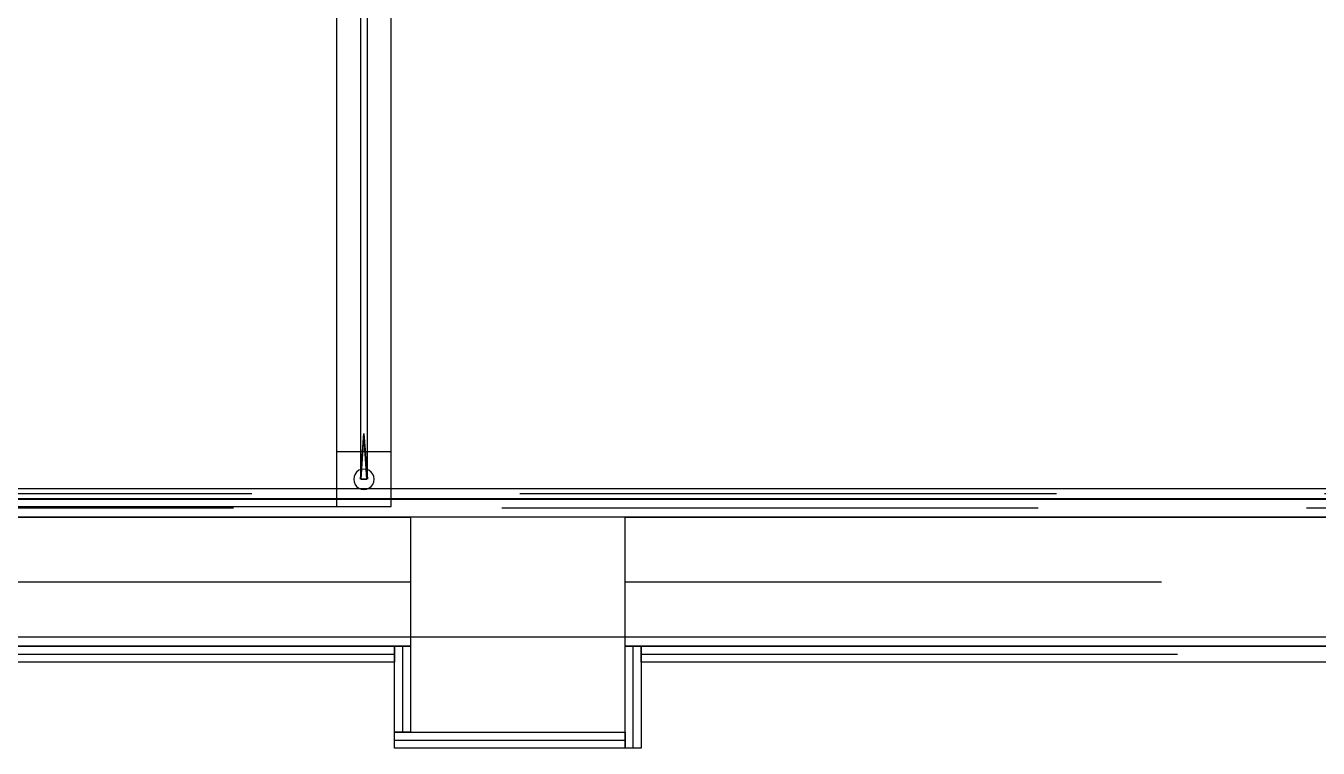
# Model space of a CAD drawing. Header units: millimetres. Extents: x -28.2 to 24.3, y -24.8 to 12.4.
# Drawn here: x 0.17 to 1.375, y -4.341 to -3.668 of the extents above; entities that cross this region are included whole.
import ezdxf

# ---------------------------------------------------------------- set-up
doc = ezdxf.new("R2010")
doc.units = ezdxf.units.MM
doc.linetypes.add('Dashed', pattern=[0.75, 0.5, -0.25])
for name, color, linetype in [('BUILDINGELEMENTPROXY', 8, 'Continuous'), ('EJE_MUROS', 8, 'Continuous'), ('LOSAS', 3, 'Continuous'), ('MUROS', 7, 'Continuous')]:
    doc.layers.add(name, color=color, linetype=linetype)

msp = doc.modelspace()

# ---------------------------------------------------------------- linework, layer by layer
at = {"layer": 'BUILDINGELEMENTPROXY'}
for p, q in [((0.5108, -4.1161, 2.2577), (0.5108, -2.9961, 2.2577)), ((0.46, -3.0596, 3.2483), (0.46, -4.1161, 3.2483)), ((0.5108, -4.1161, 3.2483), (0.5108, -3.0596, 3.2483)), ((0.4821, -3.6548, 2.34), (0.4821, -3.7124, 2.34)), ((0.4821, -3.6548, 3.0578), (0.4821, -3.7124, 3.0578)), ((0.4821, -3.6548, 2.4195), (0.4821, -3.7124, 2.4195)), ((0.4821, -3.6548, 2.5054), (0.4821, -3.7124, 2.5054)), ((0.4821, -3.6548, 2.5816), (0.4821, -3.7124, 2.5816)), ((0.4821, -3.6548, 2.6641), (0.4821, -3.7124, 2.6641)), ((0.4821, -3.6548, 2.7403), (0.4821, -3.7124, 2.7403)), ((0.4821, -3.6548, 2.8196), (0.4821, -3.7124, 2.8196)), ((0.4821, -3.6548, 2.9024), (0.4821, -3.7124, 2.9024)), ((0.4821, -3.6548, 2.9783), (0.4821, -3.7124, 2.9783)), ((0.4887, -3.71, 2.34), (0.4887, -3.6501, 2.34)), ((0.4887, -3.71, 3.0578), (0.4887, -3.6501, 3.0578)), ((0.4887, -3.71, 2.4195), (0.4887, -3.6501, 2.4195)), ((0.4887, -3.71, 2.5054), (0.4887, -3.6501, 2.5054)), ((0.4887, -3.71, 2.5816), (0.4887, -3.6501, 2.5816)), ((0.4887, -3.71, 2.6641), (0.4887, -3.6501, 2.6641)), ((0.4887, -3.71, 2.7403), (0.4887, -3.6501, 2.7403)), ((0.4887, -3.71, 2.8196), (0.4887, -3.6501, 2.8196)), ((0.4887, -3.71, 2.9024), (0.4887, -3.6501, 2.9024)), ((0.4887, -3.71, 2.9783), (0.4887, -3.6501, 2.9783)), ((0.4821, -3.7124, 2.34), (0.4821, -3.7171, 2.34)), ((0.4821, -3.7124, 3.0578), (0.4821, -3.7171, 3.0578)), ((0.4821, -3.7124, 2.4195), (0.4821, -3.7171, 2.4195)), ((0.4821, -3.7124, 2.5054), (0.4821, -3.7171, 2.5054)), ((0.4821, -3.7124, 2.5816), (0.4821, -3.7171, 2.5816)), ((0.4821, -3.7124, 2.6641), (0.4821, -3.7171, 2.6641)), ((0.4821, -3.7124, 2.7403), (0.4821, -3.7171, 2.7403)), ((0.4821, -3.7124, 2.8196), (0.4821, -3.7171, 2.8196)), ((0.4821, -3.7124, 2.9024), (0.4821, -3.7171, 2.9024)), ((0.4821, -3.7124, 2.9783), (0.4821, -3.7171, 2.9783)), ((0.4821, -3.7171, 2.34), (0.4821, -3.7746, 2.34)), ((0.4821, -3.7171, 3.0578), (0.4821, -3.7746, 3.0578)), ((0.4821, -3.7171, 2.4195), (0.4821, -3.7746, 2.4195)), ((0.4821, -3.7171, 2.5054), (0.4821, -3.7746, 2.5054)), ((0.4821, -3.7171, 2.5816), (0.4821, -3.7746, 2.5816)), ((0.4821, -3.7171, 2.6641), (0.4821, -3.7746, 2.6641)), ((0.4821, -3.7171, 2.7403), (0.4821, -3.7746, 2.7403)), ((0.4821, -3.7171, 2.8196), (0.4821, -3.7746, 2.8196)), ((0.4821, -3.7171, 2.9024), (0.4821, -3.7746, 2.9024)), ((0.4821, -3.7171, 2.9783), (0.4821, -3.7746, 2.9783)), ((0.4887, -3.7124, 2.34), (0.4887, -3.71, 2.34)), ((0.4887, -3.7124, 3.0578), (0.4887, -3.71, 3.0578)), ((0.4887, -3.7124, 2.4195), (0.4887, -3.71, 2.4195)), ((0.4887, -3.7124, 2.5054), (0.4887, -3.71, 2.5054)), ((0.4887, -3.7124, 2.5816), (0.4887, -3.71, 2.5816)), ((0.4887, -3.7124, 2.6641), (0.4887, -3.71, 2.6641)), ((0.4887, -3.7124, 2.7403), (0.4887, -3.71, 2.7403)), ((0.4887, -3.7124, 2.8196), (0.4887, -3.71, 2.8196)), ((0.4887, -3.7124, 2.9024), (0.4887, -3.71, 2.9024)), ((0.4887, -3.7124, 2.9783), (0.4887, -3.71, 2.9783)), ((0.4887, -3.7734, 2.34), (0.4887, -3.7124, 2.34)), ((0.4887, -3.7734, 3.0578), (0.4887, -3.7124, 3.0578)), ((0.4887, -3.7734, 2.4195), (0.4887, -3.7124, 2.4195)), ((0.4887, -3.7734, 2.5054), (0.4887, -3.7124, 2.5054)), ((0.4887, -3.7734, 2.5816), (0.4887, -3.7124, 2.5816)), ((0.4887, -3.7734, 2.6641), (0.4887, -3.7124, 2.6641)), ((0.4887, -3.7734, 2.7403), (0.4887, -3.7124, 2.7403)), ((0.4887, -3.7734, 2.8196), (0.4887, -3.7124, 2.8196)), ((0.4887, -3.7734, 2.9024), (0.4887, -3.7124, 2.9024)), ((0.4887, -3.7734, 2.9783), (0.4887, -3.7124, 2.9783)), ((0.4821, -3.7746, 2.34), (0.4821, -3.7794, 2.34)), ((0.4821, -3.7746, 3.0578), (0.4821, -3.7794, 3.0578)), ((0.4821, -3.7746, 2.4195), (0.4821, -3.7794, 2.4195)), ((0.4821, -3.7746, 2.5054), (0.4821, -3.7794, 2.5054)), ((0.4821, -3.7746, 2.5816), (0.4821, -3.7794, 2.5816)), ((0.4821, -3.7746, 2.6641), (0.4821, -3.7794, 2.6641)), ((0.4821, -3.7746, 2.7403), (0.4821, -3.7794, 2.7403)), ((0.4821, -3.7746, 2.8196), (0.4821, -3.7794, 2.8196)), ((0.4821, -3.7746, 2.9024), (0.4821, -3.7794, 2.9024)), ((0.4821, -3.7746, 2.9783), (0.4821, -3.7794, 2.9783)), ((0.4821, -3.7794, 2.34), (0.4821, -3.8369, 2.34)), ((0.4821, -3.7794, 3.0578), (0.4821, -3.8369, 3.0578)), ((0.4821, -3.7794, 2.4195), (0.4821, -3.8369, 2.4195)), ((0.4821, -3.7794, 2.5054), (0.4821, -3.8369, 2.5054)), ((0.4821, -3.7794, 2.5816), (0.4821, -3.8369, 2.5816)), ((0.4821, -3.7794, 2.6641), (0.4821, -3.8369, 2.6641)), ((0.4821, -3.7794, 2.7403), (0.4821, -3.8369, 2.7403)), ((0.4821, -3.7794, 2.8196), (0.4821, -3.8369, 2.8196)), ((0.4821, -3.7794, 2.9024), (0.4821, -3.8369, 2.9024)), ((0.4821, -3.7794, 2.9783), (0.4821, -3.8369, 2.9783)), ((0.4887, -3.7746, 2.34), (0.4887, -3.7734, 2.34)), ((0.4887, -3.7746, 3.0578), (0.4887, -3.7734, 3.0578)), ((0.4887, -3.7746, 2.4195), (0.4887, -3.7734, 2.4195)), ((0.4887, -3.7746, 2.5054), (0.4887, -3.7734, 2.5054)), ((0.4887, -3.7746, 2.5816), (0.4887, -3.7734, 2.5816)), ((0.4887, -3.7746, 2.6641), (0.4887, -3.7734, 2.6641)), ((0.4887, -3.7746, 2.7403), (0.4887, -3.7734, 2.7403)), ((0.4887, -3.7746, 2.8196), (0.4887, -3.7734, 2.8196)), ((0.4887, -3.7746, 2.9024), (0.4887, -3.7734, 2.9024)), ((0.4887, -3.7746, 2.9783), (0.4887, -3.7734, 2.9783)), ((0.4887, -3.8369, 2.34), (0.4887, -3.7746, 2.34)), ((0.4887, -3.8369, 3.0578), (0.4887, -3.7746, 3.0578)), ((0.4887, -3.8369, 2.4195), (0.4887, -3.7746, 2.4195)), ((0.4887, -3.8369, 2.5054), (0.4887, -3.7746, 2.5054)), ((0.4887, -3.8369, 2.5816), (0.4887, -3.7746, 2.5816)), ((0.4887, -3.8369, 2.6641), (0.4887, -3.7746, 2.6641)), ((0.4887, -3.8369, 2.7403), (0.4887, -3.7746, 2.7403)), ((0.4887, -3.8369, 2.8196), (0.4887, -3.7746, 2.8196)), ((0.4887, -3.8369, 2.9024), (0.4887, -3.7746, 2.9024)), ((0.4887, -3.8369, 2.9783), (0.4887, -3.7746, 2.9783)), ((0.4821, -3.8369, 2.34), (0.4821, -3.8416, 2.34)), ((0.4821, -3.8369, 3.0578), (0.4821, -3.8416, 3.0578)), ((0.4821, -3.8369, 2.4195), (0.4821, -3.8416, 2.4195)), ((0.4821, -3.8369, 2.5054), (0.4821, -3.8416, 2.5054)), ((0.4821, -3.8369, 2.5816), (0.4821, -3.8416, 2.5816)), ((0.4821, -3.8369, 2.6641), (0.4821, -3.8416, 2.6641)), ((0.4821, -3.8369, 2.7403), (0.4821, -3.8416, 2.7403)), ((0.4821, -3.8369, 2.8196), (0.4821, -3.8416, 2.8196)), ((0.4821, -3.8369, 2.9024), (0.4821, -3.8416, 2.9024)), ((0.4821, -3.8369, 2.9783), (0.4821, -3.8416, 2.9783)), ((0.4821, -3.8416, 2.34), (0.4821, -3.9003, 2.34)), ((0.4821, -3.8416, 3.0578), (0.4821, -3.9003, 3.0578)), ((0.4821, -3.8416, 2.4195), (0.4821, -3.9003, 2.4195)), ((0.4821, -3.8416, 2.5054), (0.4821, -3.9003, 2.5054)), ((0.4821, -3.8416, 2.5816), (0.4821, -3.9003, 2.5816)), ((0.4821, -3.8416, 2.6641), (0.4821, -3.9003, 2.6641)), ((0.4821, -3.8416, 2.7403), (0.4821, -3.9003, 2.7403)), ((0.4821, -3.8416, 2.8196), (0.4821, -3.9003, 2.8196)), ((0.4821, -3.8416, 2.9024), (0.4821, -3.9003, 2.9024)), ((0.4821, -3.8416, 2.9783), (0.4821, -3.9003, 2.9783)), ((0.4887, -3.9003, 2.34), (0.4887, -3.8369, 2.34)), ((0.4887, -3.9003, 3.0578), (0.4887, -3.8369, 3.0578)), ((0.4887, -3.9003, 2.4195), (0.4887, -3.8369, 2.4195)), ((0.4887, -3.9003, 2.5054), (0.4887, -3.8369, 2.5054)), ((0.4887, -3.9003, 2.5816), (0.4887, -3.8369, 2.5816)), ((0.4887, -3.9003, 2.6641), (0.4887, -3.8369, 2.6641)), ((0.4887, -3.9003, 2.7403), (0.4887, -3.8369, 2.7403)), ((0.4887, -3.9003, 2.8196), (0.4887, -3.8369, 2.8196)), ((0.4887, -3.9003, 2.9024), (0.4887, -3.8369, 2.9024)), ((0.4887, -3.9003, 2.9783), (0.4887, -3.8369, 2.9783)), ((0.4821, -3.9003, 2.34), (0.4821, -3.9039, 2.34)), ((0.4821, -3.9003, 3.0578), (0.4821, -3.9039, 3.0578)), ((0.4821, -3.9003, 2.4195), (0.4821, -3.9039, 2.4195)), ((0.4821, -3.9003, 2.5054), (0.4821, -3.9039, 2.5054)), ((0.4821, -3.9003, 2.5816), (0.4821, -3.9039, 2.5816)), ((0.4821, -3.9003, 2.6641), (0.4821, -3.9039, 2.6641)), ((0.4821, -3.9003, 2.7403), (0.4821, -3.9039, 2.7403)), ((0.4821, -3.9003, 2.8196), (0.4821, -3.9039, 2.8196)), ((0.4821, -3.9003, 2.9024), (0.4821, -3.9039, 2.9024)), ((0.4821, -3.9003, 2.9783), (0.4821, -3.9039, 2.9783)), ((0.4887, -3.9638, 2.34), (0.4887, -3.9003, 2.34)), ((0.4887, -3.9638, 3.0578), (0.4887, -3.9003, 3.0578)), ((0.4887, -3.9638, 2.4195), (0.4887, -3.9003, 2.4195)), ((0.4887, -3.9638, 2.5054), (0.4887, -3.9003, 2.5054)), ((0.4887, -3.9638, 2.5816), (0.4887, -3.9003, 2.5816)), ((0.4887, -3.9638, 2.6641), (0.4887, -3.9003, 2.6641)), ((0.4887, -3.9638, 2.7403), (0.4887, -3.9003, 2.7403)), ((0.4887, -3.9638, 2.8196), (0.4887, -3.9003, 2.8196)), ((0.4887, -3.9638, 2.9024), (0.4887, -3.9003, 2.9024)), ((0.4887, -3.9638, 2.9783), (0.4887, -3.9003, 2.9783)), ((0.4821, -3.9039, 2.34), (0.4821, -3.9638, 2.34)), ((0.4821, -3.9039, 3.0578), (0.4821, -3.9638, 3.0578)), ((0.4821, -3.9039, 2.4195), (0.4821, -3.9638, 2.4195)), ((0.4821, -3.9039, 2.5054), (0.4821, -3.9638, 2.5054)), ((0.4821, -3.9039, 2.5816), (0.4821, -3.9638, 2.5816)), ((0.4821, -3.9039, 2.6641), (0.4821, -3.9638, 2.6641)), ((0.4821, -3.9039, 2.7403), (0.4821, -3.9638, 2.7403)), ((0.4821, -3.9039, 2.8196), (0.4821, -3.9638, 2.8196)), ((0.4821, -3.9039, 2.9024), (0.4821, -3.9638, 2.9024)), ((0.4821, -3.9039, 2.9783), (0.4821, -3.9638, 2.9783)), ((0.4821, -3.9638, 2.34), (0.4821, -3.9662, 2.34)), ((0.4821, -3.9638, 3.0578), (0.4821, -3.9662, 3.0578)), ((0.4821, -3.9638, 2.4195), (0.4821, -3.9662, 2.4195)), ((0.4821, -3.9638, 2.5054), (0.4821, -3.9662, 2.5054)), ((0.4821, -3.9638, 2.5816), (0.4821, -3.9662, 2.5816)), ((0.4821, -3.9638, 2.6641), (0.4821, -3.9662, 2.6641)), ((0.4821, -3.9638, 2.7403), (0.4821, -3.9662, 2.7403)), ((0.4821, -3.9638, 2.8196), (0.4821, -3.9662, 2.8196)), ((0.4821, -3.9638, 2.9024), (0.4821, -3.9662, 2.9024)), ((0.4821, -3.9638, 2.9783), (0.4821, -3.9662, 2.9783)), ((0.4821, -3.9662, 2.34), (0.4821, -4.0272, 2.34)), ((0.4821, -3.9662, 3.0578), (0.4821, -4.0272, 3.0578)), ((0.4821, -3.9662, 2.4195), (0.4821, -4.0272, 2.4195)), ((0.4821, -3.9662, 2.5054), (0.4821, -4.0272, 2.5054)), ((0.4821, -3.9662, 2.5816), (0.4821, -4.0272, 2.5816)), ((0.4821, -3.9662, 2.6641), (0.4821, -4.0272, 2.6641)), ((0.4821, -3.9662, 2.7403), (0.4821, -4.0272, 2.7403)), ((0.4821, -3.9662, 2.8196), (0.4821, -4.0272, 2.8196)), ((0.4821, -3.9662, 2.9024), (0.4821, -4.0272, 2.9024)), ((0.4821, -3.9662, 2.9783), (0.4821, -4.0272, 2.9783)), ((0.4887, -4.0272, 2.34), (0.4887, -3.9638, 2.34)), ((0.4887, -4.0272, 3.0578), (0.4887, -3.9638, 3.0578)), ((0.4887, -4.0272, 2.4195), (0.4887, -3.9638, 2.4195)), ((0.4887, -4.0272, 2.5054), (0.4887, -3.9638, 2.5054)), ((0.4887, -4.0272, 2.5816), (0.4887, -3.9638, 2.5816)), ((0.4887, -4.0272, 2.6641), (0.4887, -3.9638, 2.6641)), ((0.4887, -4.0272, 2.7403), (0.4887, -3.9638, 2.7403)), ((0.4887, -4.0272, 2.8196), (0.4887, -3.9638, 2.8196)), ((0.4887, -4.0272, 2.9024), (0.4887, -3.9638, 2.9024)), ((0.4887, -4.0272, 2.9783), (0.4887, -3.9638, 2.9783)), ((0.4821, -4.0272, 2.34), (0.4822, -4.0907, 2.3409)), ((0.4821, -4.0272, 3.0578), (0.4822, -4.0907, 3.0587)), ((0.4821, -4.0272, 2.4195), (0.4822, -4.0907, 2.4204)), ((0.4821, -4.0272, 2.5054), (0.4822, -4.0907, 2.5062)), ((0.4821, -4.0272, 2.5816), (0.4822, -4.0907, 2.5824)), ((0.4821, -4.0272, 2.6641), (0.4822, -4.0907, 2.665)), ((0.4821, -4.0272, 2.7403), (0.4822, -4.0907, 2.7412)), ((0.4821, -4.0272, 2.8196), (0.4822, -4.0907, 2.8204)), ((0.4821, -4.0272, 2.9024), (0.4822, -4.0907, 2.9032)), ((0.4821, -4.0272, 2.9783), (0.4822, -4.0907, 2.9792)), ((0.4886, -4.0907, 2.3409), (0.4887, -4.0272, 2.34)), ((0.4886, -4.0907, 3.0587), (0.4887, -4.0272, 3.0578)), ((0.4886, -4.0907, 2.4204), (0.4887, -4.0272, 2.4195)), ((0.4886, -4.0907, 2.5062), (0.4887, -4.0272, 2.5054)), ((0.4886, -4.0907, 2.5824), (0.4887, -4.0272, 2.5816)), ((0.4886, -4.0907, 2.665), (0.4887, -4.0272, 2.6641)), ((0.4886, -4.0907, 2.7412), (0.4887, -4.0272, 2.7403)), ((0.4886, -4.0907, 2.8204), (0.4887, -4.0272, 2.8196)), ((0.4886, -4.0907, 2.9032), (0.4887, -4.0272, 2.9024)), ((0.4886, -4.0907, 2.9792), (0.4887, -4.0272, 2.9783)), ((0.4822, -4.0907, 2.3409), (0.4854, -4.0482, 2.3433)), ((0.4822, -4.0907, 3.0587), (0.4854, -4.0482, 3.0611)), ((0.4822, -4.0907, 2.4204), (0.4854, -4.0482, 2.4228)), ((0.4822, -4.0907, 2.5062), (0.4854, -4.0482, 2.5087)), ((0.4822, -4.0907, 2.5824), (0.4854, -4.0482, 2.5849)), ((0.4822, -4.0907, 2.665), (0.4854, -4.0482, 2.6674)), ((0.4822, -4.0907, 2.7412), (0.4854, -4.0482, 2.7436)), ((0.4822, -4.0907, 2.8204), (0.4854, -4.0482, 2.8229)), ((0.4822, -4.0907, 2.9032), (0.4854, -4.0482, 2.9057)), ((0.4822, -4.0907, 2.9792), (0.4854, -4.0482, 2.9816)), ((0.4854, -4.0482, 3.0611), (0.4825, -4.0907, 3.0595)), ((0.4854, -4.0482, 2.4228), (0.4825, -4.0907, 2.4212)), ((0.4854, -4.0482, 2.5087), (0.4825, -4.0907, 2.507)), ((0.4854, -4.0482, 2.5849), (0.4825, -4.0907, 2.5832)), ((0.4854, -4.0482, 2.7436), (0.4825, -4.0907, 2.742)), ((0.4854, -4.0482, 2.8229), (0.4825, -4.0907, 2.8212)), ((0.4854, -4.0482, 2.9057), (0.4825, -4.0907, 2.904)), ((0.4854, -4.0482, 2.9816), (0.4825, -4.0907, 2.98)), ((0.4854, -4.0482, 2.3433), (0.4886, -4.0907, 2.3409)), ((0.4854, -4.0482, 3.0611), (0.4886, -4.0907, 3.0587)), ((0.4882, -4.0907, 3.0595), (0.4854, -4.0482, 3.0611)), ((0.4854, -4.0482, 2.4228), (0.4886, -4.0907, 2.4204)), ((0.4882, -4.0907, 2.4212), (0.4854, -4.0482, 2.4228)), ((0.4854, -4.0482, 2.5087), (0.4886, -4.0907, 2.5062)), ((0.4882, -4.0907, 2.507), (0.4854, -4.0482, 2.5087)), ((0.4854, -4.0482, 2.5849), (0.4886, -4.0907, 2.5824)), ((0.4882, -4.0907, 2.5832), (0.4854, -4.0482, 2.5849)), ((0.4854, -4.0482, 2.6674), (0.4886, -4.0907, 2.665)), ((0.4854, -4.0482, 2.7436), (0.4886, -4.0907, 2.7412)), ((0.4882, -4.0907, 2.742), (0.4854, -4.0482, 2.7436)), ((0.4854, -4.0482, 2.8229), (0.4886, -4.0907, 2.8204)), ((0.4882, -4.0907, 2.8212), (0.4854, -4.0482, 2.8229)), ((0.4854, -4.0482, 2.9057), (0.4886, -4.0907, 2.9032)), ((0.4882, -4.0907, 2.904), (0.4854, -4.0482, 2.9057)), ((0.4854, -4.0482, 2.9816), (0.4886, -4.0907, 2.9792)), ((0.4882, -4.0907, 2.98), (0.4854, -4.0482, 2.9816)), ((0.5108, -4.0653, 3.1912), (0.46, -4.0653, 3.1912)), ((0.46, -4.0653, 3.1912), (0.46, -4.1161, 3.1912)), ((0.5108, -4.1161, 3.1912), (0.5108, -4.0653, 3.1912)), ((0.4806, -4.0824, 3.2369), (0.4786, -4.084, 3.2369)), ((0.4829, -4.0815, 3.2369), (0.4806, -4.0824, 3.2369)), ((0.4854, -4.0812, 3.2369), (0.4829, -4.0815, 3.2369)), ((0.4878, -4.0815, 3.2369), (0.4854, -4.0812, 3.2369)), ((0.4901, -4.0824, 3.2369), (0.4878, -4.0815, 3.2369)), ((0.4921, -4.084, 3.2369), (0.4901, -4.0824, 3.2369)), ((0.4762, -4.0882, 3.2369), (0.4759, -4.0907, 3.2369)), ((0.4759, -4.0907, 3.2369), (0.4762, -4.0932, 3.2369)), ((0.4771, -4.0859, 3.2369), (0.4762, -4.0882, 3.2369)), ((0.4762, -4.0932, 3.2369), (0.4771, -4.0955, 3.2369)), ((0.4786, -4.084, 3.2369), (0.4771, -4.0859, 3.2369)), ((0.4825, -4.0907, 3.0595), (0.483, -4.0907, 3.0602)), ((0.4825, -4.0907, 2.4212), (0.483, -4.0907, 2.4219)), ((0.4825, -4.0907, 2.507), (0.483, -4.0907, 2.5077)), ((0.4825, -4.0907, 2.5832), (0.483, -4.0907, 2.5839)), ((0.4825, -4.0907, 2.742), (0.483, -4.0907, 2.7427)), ((0.4825, -4.0907, 2.8212), (0.483, -4.0907, 2.8219)), ((0.4825, -4.0907, 2.904), (0.483, -4.0907, 2.9047)), ((0.4825, -4.0907, 2.98), (0.483, -4.0907, 2.9807)), ((0.483, -4.0907, 2.3424), (0.4837, -4.0907, 2.3429)), ((0.4877, -4.0907, 2.3424), (0.483, -4.0907, 2.3424)), ((0.483, -4.0907, 3.0602), (0.4837, -4.0907, 3.0607)), ((0.483, -4.0907, 2.4219), (0.4837, -4.0907, 2.4224)), ((0.483, -4.0907, 2.5077), (0.4837, -4.0907, 2.5082)), ((0.483, -4.0907, 2.5839), (0.4837, -4.0907, 2.5844)), ((0.483, -4.0907, 2.6665), (0.4837, -4.0907, 2.667)), ((0.4877, -4.0907, 2.6665), (0.483, -4.0907, 2.6665)), ((0.483, -4.0907, 2.7427), (0.4837, -4.0907, 2.7432)), ((0.483, -4.0907, 2.8219), (0.4837, -4.0907, 2.8224)), ((0.483, -4.0907, 2.9047), (0.4837, -4.0907, 2.9052)), ((0.483, -4.0907, 2.9807), (0.4837, -4.0907, 2.9812)), ((0.4837, -4.0907, 2.3429), (0.4845, -4.0907, 2.3432)), ((0.4837, -4.0907, 3.0607), (0.4845, -4.0907, 3.061)), ((0.4837, -4.0907, 2.4224), (0.4845, -4.0907, 2.4227)), ((0.4837, -4.0907, 2.5082), (0.4845, -4.0907, 2.5086)), ((0.4837, -4.0907, 2.5844), (0.4845, -4.0907, 2.5848)), ((0.4837, -4.0907, 2.667), (0.4845, -4.0907, 2.6673)), ((0.4837, -4.0907, 2.7432), (0.4845, -4.0907, 2.7435)), ((0.4837, -4.0907, 2.8224), (0.4845, -4.0907, 2.8228)), ((0.4837, -4.0907, 2.9052), (0.4845, -4.0907, 2.9056)), ((0.4837, -4.0907, 2.9812), (0.4845, -4.0907, 2.9815)), ((0.4845, -4.0907, 2.3432), (0.4862, -4.0907, 2.3432)), ((0.4845, -4.0907, 3.061), (0.4862, -4.0907, 3.061)), ((0.4845, -4.0907, 2.4227), (0.4862, -4.0907, 2.4227)), ((0.4845, -4.0907, 2.5086), (0.4862, -4.0907, 2.5086)), ((0.4845, -4.0907, 2.5848), (0.4862, -4.0907, 2.5848)), ((0.4845, -4.0907, 2.6673), (0.4862, -4.0907, 2.6673)), ((0.4845, -4.0907, 2.7435), (0.4862, -4.0907, 2.7435)), ((0.4845, -4.0907, 2.8228), (0.4862, -4.0907, 2.8228)), ((0.4845, -4.0907, 2.9056), (0.4862, -4.0907, 2.9056)), ((0.4845, -4.0907, 2.9815), (0.4862, -4.0907, 2.9815)), ((0.4862, -4.0907, 2.3432), (0.487, -4.0907, 2.3429)), ((0.4877, -4.0907, 2.3424), (0.4862, -4.0907, 2.3432)), ((0.4862, -4.0907, 2.3432), (0.487, -4.0907, 2.3429)), ((0.4862, -4.0907, 3.061), (0.487, -4.0907, 3.0607)), ((0.4862, -4.0907, 2.4227), (0.487, -4.0907, 2.4224)), ((0.4862, -4.0907, 2.5086), (0.487, -4.0907, 2.5082)), ((0.4862, -4.0907, 2.5848), (0.487, -4.0907, 2.5844)), ((0.4862, -4.0907, 2.6673), (0.487, -4.0907, 2.667)), ((0.4877, -4.0907, 2.6665), (0.4862, -4.0907, 2.6673)), ((0.4862, -4.0907, 2.6673), (0.487, -4.0907, 2.667)), ((0.4862, -4.0907, 2.7435), (0.487, -4.0907, 2.7432)), ((0.4862, -4.0907, 2.8228), (0.487, -4.0907, 2.8224)), ((0.4862, -4.0907, 2.9056), (0.487, -4.0907, 2.9052)), ((0.4862, -4.0907, 2.9815), (0.487, -4.0907, 2.9812)), ((0.487, -4.0907, 2.3429), (0.4877, -4.0907, 2.3424)), ((0.487, -4.0907, 2.3429), (0.4877, -4.0907, 2.3424)), ((0.487, -4.0907, 3.0607), (0.4877, -4.0907, 3.0602)), ((0.487, -4.0907, 2.4224), (0.4877, -4.0907, 2.4219)), ((0.487, -4.0907, 2.5082), (0.4877, -4.0907, 2.5077)), ((0.487, -4.0907, 2.5844), (0.4877, -4.0907, 2.5839)), ((0.487, -4.0907, 2.667), (0.4877, -4.0907, 2.6665)), ((0.487, -4.0907, 2.667), (0.4877, -4.0907, 2.6665)), ((0.487, -4.0907, 2.7432), (0.4877, -4.0907, 2.7427)), ((0.487, -4.0907, 2.8224), (0.4877, -4.0907, 2.8219)), ((0.487, -4.0907, 2.9052), (0.4877, -4.0907, 2.9047)), ((0.487, -4.0907, 2.9812), (0.4877, -4.0907, 2.9807)), ((0.4877, -4.0907, 3.0602), (0.4882, -4.0907, 3.0595)), ((0.4877, -4.0907, 2.4219), (0.4882, -4.0907, 2.4212)), ((0.4877, -4.0907, 2.5077), (0.4882, -4.0907, 2.507)), ((0.4877, -4.0907, 2.5839), (0.4882, -4.0907, 2.5832)), ((0.4877, -4.0907, 2.7427), (0.4882, -4.0907, 2.742)), ((0.4877, -4.0907, 2.8219), (0.4882, -4.0907, 2.8212)), ((0.4877, -4.0907, 2.9047), (0.4882, -4.0907, 2.904)), ((0.4877, -4.0907, 2.9807), (0.4882, -4.0907, 2.98)), ((0.4936, -4.0859, 3.2369), (0.4921, -4.084, 3.2369)), ((0.4946, -4.0882, 3.2369), (0.4936, -4.0859, 3.2369)), ((0.4936, -4.0955, 3.2369), (0.4946, -4.0932, 3.2369)), ((0.4949, -4.0907, 3.2369), (0.4946, -4.0882, 3.2369)), ((0.4946, -4.0932, 3.2369), (0.4949, -4.0907, 3.2369)), ((0.4771, -4.0955, 3.2369), (0.4786, -4.0974, 3.2369)), ((0.4786, -4.0974, 3.2369), (0.4806, -4.0989, 3.2369)), ((0.4806, -4.0989, 3.2369), (0.4829, -4.0999, 3.2369)), ((0.4829, -4.0999, 3.2369), (0.4854, -4.1002, 3.2369)), ((0.4854, -4.1002, 3.2369), (0.4878, -4.0999, 3.2369)), ((0.4878, -4.0999, 3.2369), (0.4901, -4.0989, 3.2369)), ((0.4901, -4.0989, 3.2369), (0.4921, -4.0974, 3.2369)), ((0.4921, -4.0974, 3.2369), (0.4936, -4.0955, 3.2369)), ((-0.5892, -4.1161, 2.2577), (0.5108, -4.1161, 2.2577)), ((0.46, -4.1161, 3.1912), (0.5108, -4.1161, 3.1912)), ((0.46, -4.1161, 3.2483), (0.5108, -4.1161, 3.2483))]:
    msp.add_line(p, q, dxfattribs=at)
at = {"layer": 'EJE_MUROS', "linetype": 'Dashed'}
for p, q in [((1.8808, -4.1042), (-2.1708, -4.1042)), ((1.8638, -4.1177), (-2.1878, -4.1177)), ((-2.1865, -4.1862), (0.5288, -4.1862)), ((0.7288, -4.1862), (1.6638, -4.1862)), ((0.5213, -4.2462), (0.5213, -4.3262)), ((0.7363, -4.3412), (0.7363, -4.2462)), ((-2.1715, -4.2537), (0.5138, -4.2537)), ((0.7438, -4.2537), (1.6488, -4.2537)), ((0.5138, -4.3337), (0.7288, -4.3337))]:
    msp.add_line(p, q, dxfattribs=at)
at = {"layer": 'LOSAS'}
for p, q in [((1.8768, -4.1091), (-3.6032, -4.1091)), ((1.9088, -4.1262), (-3.5856, -4.1262)), ((-5.4293, -4.2376), (1.6423, -4.2376))]:
    msp.add_line(p, q, dxfattribs=at)
at = {"layer": 'MUROS'}
for p, q in [((-2.1708, -4.0992), (1.8808, -4.0992)), ((-2.1878, -4.1092), (1.8638, -4.1092)), ((1.8808, -4.1092), (-2.1708, -4.1092)), ((1.8638, -4.1262), (-2.1878, -4.1262)), ((-2.1865, -4.1262), (0.5288, -4.1262)), ((0.5288, -4.1262), (0.5288, -4.2462)), ((0.7288, -4.1262), (1.6638, -4.1262)), ((0.7288, -4.2462), (0.7288, -4.1262)), ((0.5288, -4.2462), (-2.1865, -4.2462)), ((-2.1715, -4.2462), (0.5138, -4.2462)), ((0.5138, -4.3262), (0.5138, -4.2462)), ((0.5138, -4.2462), (0.5288, -4.2462)), ((0.5138, -4.2462), (0.5138, -4.2612)), ((0.5288, -4.2462), (0.5288, -4.3262)), ((1.6638, -4.2462), (0.7288, -4.2462)), ((0.7288, -4.3412), (0.7288, -4.2462)), ((0.7288, -4.2462), (0.7438, -4.2462)), ((0.7438, -4.2462), (1.6488, -4.2462)), ((0.7438, -4.2612), (0.7438, -4.2462)), ((0.7438, -4.2462), (0.7438, -4.3412)), ((0.5138, -4.2612), (-2.1715, -4.2612)), ((1.6488, -4.2612), (0.7438, -4.2612)), ((0.5138, -4.3262), (0.7288, -4.3262)), ((0.5138, -4.3412), (0.5138, -4.3262)), ((0.5288, -4.3262), (0.5138, -4.3262)), ((0.7288, -4.3262), (0.7288, -4.3412)), ((0.7288, -4.3412), (0.5138, -4.3412)), ((0.7438, -4.3412), (0.7288, -4.3412))]:
    msp.add_line(p, q, dxfattribs=at)

doc.saveas('drawing.dxf')
